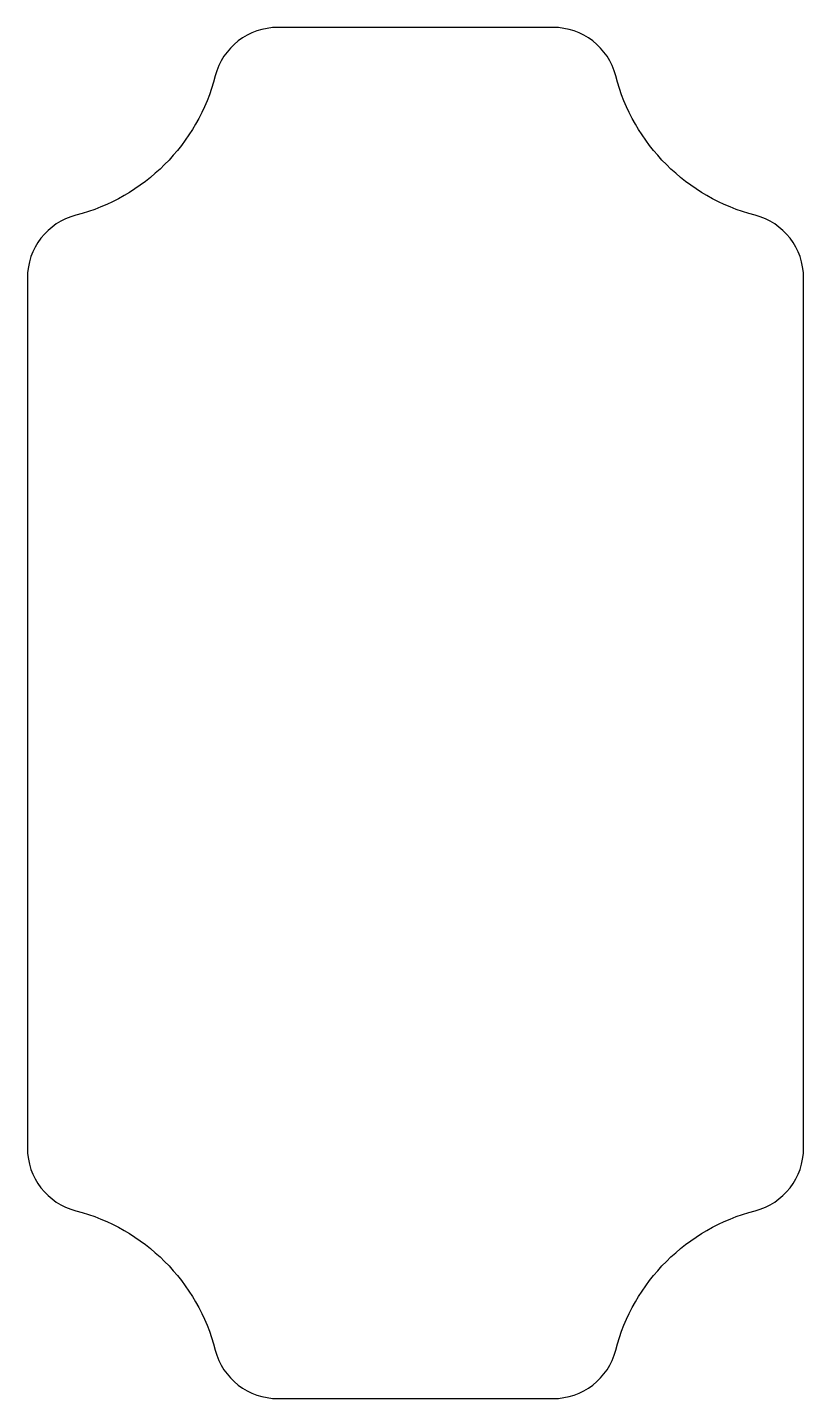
# Model space of a CAD drawing. Header units: millimetres. Extents: x 0 to 60, y 0 to 106.
import ezdxf

# ---------------------------------------------------------------- set-up
doc = ezdxf.new("R2010")
doc.units = ezdxf.units.MM
doc.layers.get('0').update_dxf_attribs({"linetype": 'CONTINUOUS'})

msp = doc.modelspace()

# ---------------------------------------------------------------- linework, layer by layer
msp.add_lwpolyline([(19.36, 0), (40.64, 0, 0.341999), (45.48, 3.75, -0.272842), (56.25, 14.52, 0.341999), (60, 19.36), (60, 86.64, 0.341999), (56.25, 91.48, -0.272842), (45.48, 102.25, 0.341999), (40.64, 106), (19.36, 106, 0.341999), (14.52, 102.25, -0.272842), (3.75, 91.48, 0.341999), (0, 86.64), (0, 19.36, 0.341999), (3.75, 14.52, -0.272842), (14.52, 3.75, 0.341999)], format="xyb", close=True)

doc.saveas('drawing.dxf')
